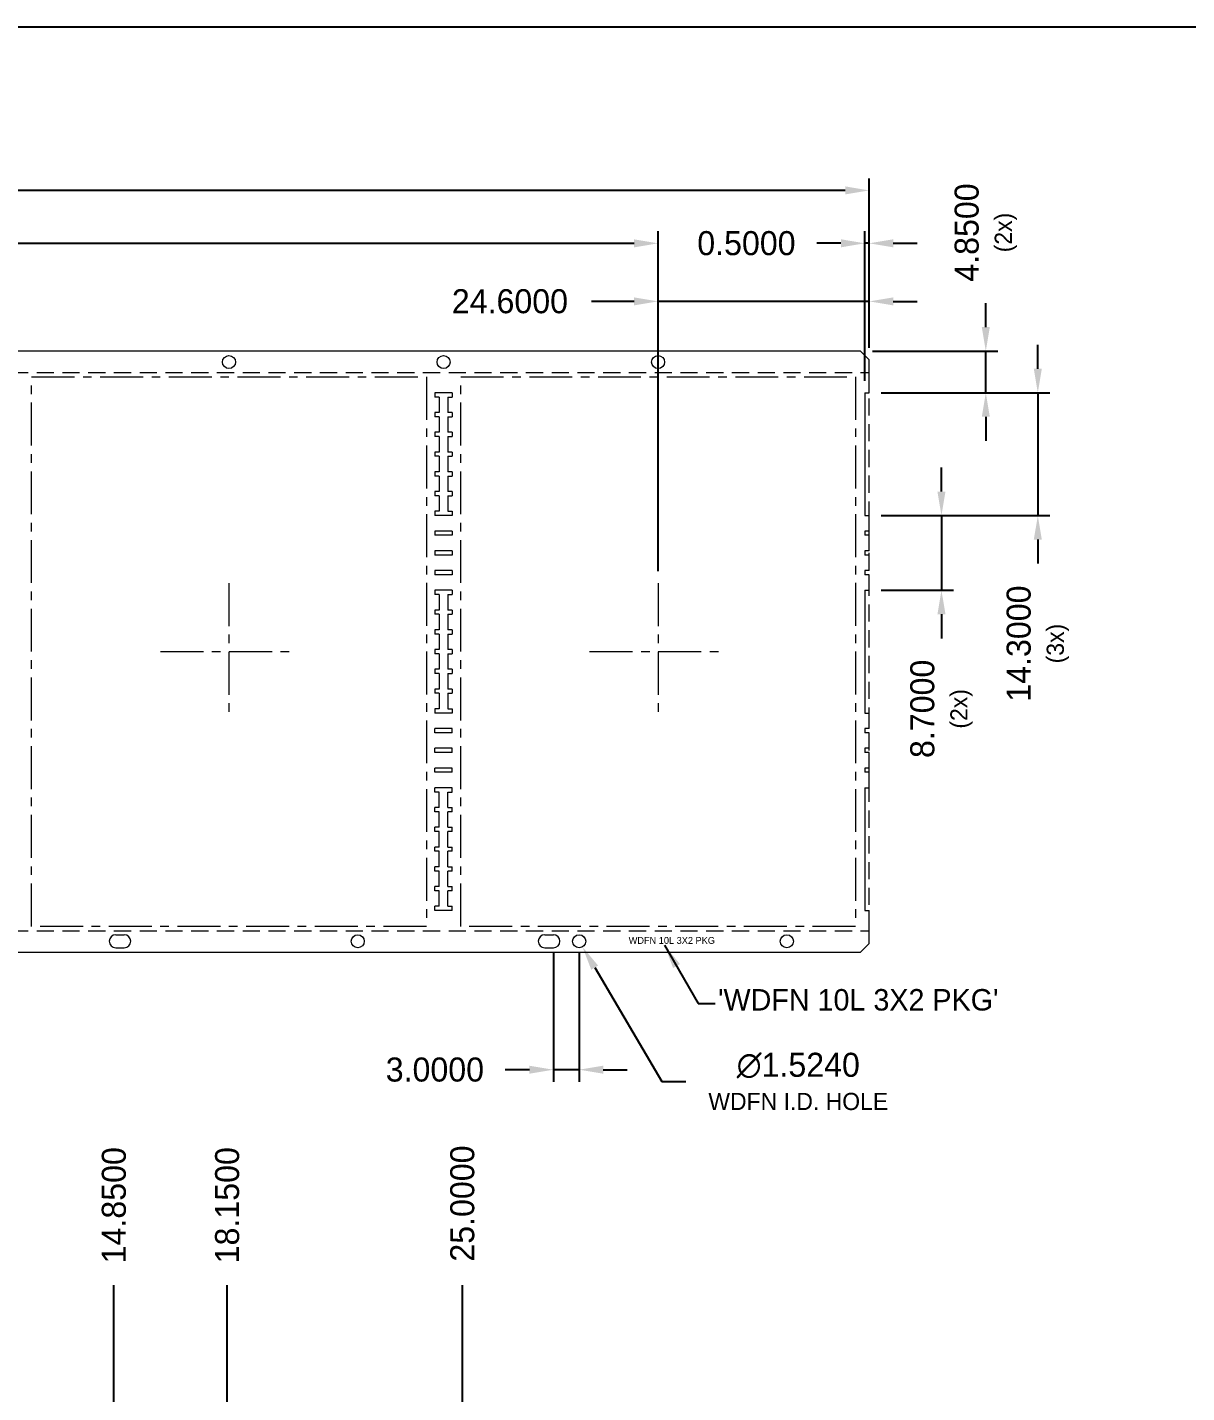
# Model space of a CAD drawing. Header units: inches. Extents: x 121 to 368, y 21 to 202.
# Drawn here: x 177.8 to 211.57, y 104.56 to 144.31 of the extents above; entities that cross this region are included whole.
import ezdxf

# ---------------------------------------------------------------- set-up
doc = ezdxf.new("R2010")
doc.units = ezdxf.units.IN
doc.header["$MEASUREMENT"] = 0
doc.linetypes.add('CENTER', pattern=[2, 1.25, -0.25, 0.25, -0.25])
doc.linetypes.add('HIDDEN', pattern=[0.375, 0.25, -0.125])
for name, color, linetype, lineweight in [('Center', 1, 'Continuous', 5), ('Dim', 7, 'Continuous', 5), ('Haft_etch', 4, 'Continuous', 5), ('LF', 7, 'Continuous', 13), ('Mold', 5, 'Continuous', 15), ('Tape', 2, 'Continuous', 15)]:
    doc.layers.add(name, color=color, linetype=linetype, lineweight=lineweight)
doc.styles.get("Standard").update_dxf_attribs({"font": 'swromns.ttf'})
doc.dimstyles.new('0.25x', dxfattribs={"dimtxt": 0.7, "dimasz": 0.7, "dimexe": 0.35, "dimexo": 0.35, "dimgap": 0.35, "dimtad": 0, "dimdec": 4, "dimlfac": 4, "dimzin": 0, "dimdsep": 46, "dimtxsty": 'Standard', "dimcen": 0, "dimadec": 0, "dimazin": 0, "dimtfac": 1, "dimtdec": 4, "dimtmove": 0, "dimatfit": 1, "dimfxl": 0, "dimtolj": 1, "dimtzin": 0, "dimarcsym": 0})
doc.dimstyles.new('0.25X_ISO', dxfattribs={"dimtxt": 0.7, "dimasz": 0.7, "dimexe": 0.35, "dimexo": 0.35, "dimgap": 0.35, "dimtad": 0, "dimtih": 1, "dimtoh": 1, "dimdec": 4, "dimlfac": 4, "dimzin": 0, "dimdsep": 46, "dimtxsty": 'Standard', "dimcen": 0, "dimadec": 0, "dimazin": 0, "dimtfac": 1, "dimtdec": 4, "dimtofl": 0, "dimtmove": 0, "dimatfit": 1, "dimfxl": 0, "dimtolj": 1, "dimtzin": 0, "dimarcsym": 0})
doc.dimstyles.get("Standard").update_dxf_attribs({"dimtxt": 0.7, "dimasz": 0.7, "dimexe": 0.35, "dimexo": 0.35, "dimgap": 0.35, "dimtad": 0, "dimdec": 4, "dimzin": 0, "dimdsep": 46, "dimtxsty": 'Standard', "dimcen": 0, "dimadec": 0, "dimazin": 0, "dimtfac": 1, "dimtdec": 4, "dimtmove": 0, "dimatfit": 1, "dimfxl": 0, "dimtolj": 1, "dimtzin": 0, "dimarcsym": 0})

# ---------------------------------------------------------------- blocks, each defined once
blk = doc.blocks.new('*D7')
at = {"layer": 'Defpoints', "color": 0}
for p in [(196.177, 138.025), (146.177, 128.133), (196.177, 128.133)]:
    blk.add_point(p, dxfattribs=at)
at = {"layer": 'Dim', "color": 0, "lineweight": -2}
for p, q in [((146.177, 128.483), (146.177, 138.375)), ((196.177, 128.483), (196.177, 138.375)), ((146.877, 138.025), (167.132, 138.025)), ((195.477, 138.025), (175.223, 138.025))]:
    blk.add_line(p, q, dxfattribs=at)
at = {"layer": 'Dim', "color": 0}
for points in [[(146.877, 138.142), (146.877, 137.908), (146.177, 138.025)], [(195.477, 138.142), (195.477, 137.908), (196.177, 138.025)]]:
    blk.add_solid(points, dxfattribs=at)
at = {"layer": 'Dim', "color": 0, "insert": (171.177, 138.025), "char_height": 0.7, "attachment_point": 5}
blk.add_mtext('\\A2;200.0000{\\H0.525000;±0.051}', dxfattribs=at)
blk = doc.blocks.new('*D9')
at = {"layer": 'Defpoints', "color": 0}
for p in [(202.327, 139.566), (139.827, 134.637), (202.327, 134.637)]:
    blk.add_point(p, dxfattribs=at)
at = {"layer": 'Dim', "color": 0, "lineweight": -2}
for p, q in [((139.827, 134.987), (139.827, 139.916)), ((140.527, 139.566), (166.96, 139.566)), ((201.627, 139.566), (175.195, 139.566)), ((202.327, 134.987), (202.327, 139.916))]:
    blk.add_line(p, q, dxfattribs=at)
at = {"layer": 'Dim', "color": 0}
for points in [[(140.527, 139.683), (140.527, 139.449), (139.827, 139.566)], [(201.627, 139.683), (201.627, 139.449), (202.327, 139.566)]]:
    blk.add_solid(points, dxfattribs=at)
at = {"layer": 'Dim', "color": 0, "insert": (171.077, 139.566), "char_height": 0.7, "attachment_point": 5}
blk.add_mtext('\\A2;250.0000{\\H0.525000;±0.102}', dxfattribs=at)
blk = doc.blocks.new('*D10')
at = {"layer": 'Defpoints', "color": 0}
for p in [(202.327, 136.335), (202.327, 134.637), (196.177, 128.133)]:
    blk.add_point(p, dxfattribs=at)
at = {"layer": 'Dim', "color": 0, "lineweight": -2}
for p, q in [((196.177, 128.483), (196.177, 136.685)), ((202.327, 134.987), (202.327, 136.685)), ((195.477, 136.335), (194.238, 136.335)), ((202.327, 136.335), (196.177, 136.335)), ((203.027, 136.335), (203.727, 136.335))]:
    blk.add_line(p, q, dxfattribs=at)
at = {"layer": 'Dim', "color": 0}
for points in [[(195.477, 136.451), (195.477, 136.218), (196.177, 136.335)], [(203.027, 136.451), (203.027, 136.218), (202.327, 136.335)]]:
    blk.add_solid(points, dxfattribs=at)
at = {"layer": 'Dim', "color": 0, "insert": (191.861, 136.335), "char_height": 0.7, "attachment_point": 5}
blk.add_mtext('\\A1;24.6000', dxfattribs=at)
blk = doc.blocks.new('*D31')
at = {"layer": 'Defpoints', "color": 0}
for p in [(190.477, 107.692), (190.477, 103.765), (165.477, 102.495)]:
    blk.add_point(p, dxfattribs=at)
at = {"layer": 'Dim', "color": 0, "lineweight": -2}
blk.add_line((190.477, 104.115), (190.477, 107.692), dxfattribs=at)
at = {"layer": 'Dim', "color": 0, "insert": (190.477, 110.069), "char_height": 0.7, "attachment_point": 5, "rotation": 90}
blk.add_mtext('\\A1;25.0000', dxfattribs=at)
blk = doc.blocks.new('*D41')
at = {"layer": 'Defpoints', "color": 0}
for p in [(193.127, 117.704), (193.877, 117.704), (193.127, 113.966)]:
    blk.add_point(p, dxfattribs=at)
at = {"layer": 'Dim', "color": 0, "lineweight": -2}
for p, q in [((193.127, 117.354), (193.127, 113.616)), ((193.877, 117.354), (193.877, 113.616)), ((192.427, 113.966), (191.727, 113.966)), ((193.877, 113.966), (193.127, 113.966)), ((194.577, 113.966), (195.277, 113.966))]:
    blk.add_line(p, q, dxfattribs=at)
at = {"layer": 'Dim', "color": 0}
for points in [[(192.427, 114.082), (192.427, 113.849), (193.127, 113.966)], [(194.577, 114.082), (194.577, 113.849), (193.877, 113.966)]]:
    blk.add_solid(points, dxfattribs=at)
at = {"layer": 'Dim', "color": 0, "insert": (189.675, 113.966), "char_height": 0.7, "attachment_point": 5}
blk.add_mtext('\\A1;3.0000', dxfattribs=at)
blk = doc.blocks.new('*D48')
at = {"layer": 'Defpoints', "color": 0}
for p in [(202.077, 134.887), (202.327, 133.674), (205.723, 133.674)]:
    blk.add_point(p, dxfattribs=at)
at = {"layer": 'Dim', "color": 0, "lineweight": -2}
for p, q in [((205.723, 135.587), (205.723, 136.287)), ((202.427, 134.887), (206.073, 134.887)), ((205.723, 133.674), (205.723, 134.887)), ((202.677, 133.674), (206.073, 133.674)), ((205.723, 132.974), (205.723, 132.274))]:
    blk.add_line(p, q, dxfattribs=at)
at = {"layer": 'Dim', "color": 0}
for points in [[(205.606, 135.587), (205.839, 135.587), (205.723, 134.887)], [(205.606, 132.974), (205.839, 132.974), (205.723, 133.674)]]:
    blk.add_solid(points, dxfattribs=at)
at = {"layer": 'Dim', "color": 0, "insert": (205.723, 138.34), "char_height": 0.7, "attachment_point": 5, "rotation": 90}
blk.add_mtext('\\A1;4.8500\\P{\\H0.71429x;(2x)}', dxfattribs=at)
blk = doc.blocks.new('*D49')
at = {"layer": 'Defpoints', "color": 0}
for p in [(202.202, 138.026), (202.327, 134.637), (202.202, 133.674)]:
    blk.add_point(p, dxfattribs=at)
at = {"layer": 'Dim', "color": 0, "lineweight": -2}
for p, q in [((202.202, 134.024), (202.202, 138.376)), ((202.327, 134.987), (202.327, 138.376)), ((201.502, 138.026), (200.802, 138.026)), ((202.327, 138.026), (202.202, 138.026)), ((203.027, 138.026), (203.727, 138.026))]:
    blk.add_line(p, q, dxfattribs=at)
at = {"layer": 'Dim', "color": 0}
for points in [[(201.502, 138.143), (201.502, 137.909), (202.202, 138.026)], [(203.027, 138.143), (203.027, 137.909), (202.327, 138.026)]]:
    blk.add_solid(points, dxfattribs=at)
at = {"layer": 'Dim', "color": 0, "insert": (198.75, 138.026), "char_height": 0.7, "attachment_point": 5}
blk.add_mtext('\\A1;0.5000', dxfattribs=at)
blk = doc.blocks.new('*D50')
at = {"layer": 'Defpoints', "color": 0}
for p in [(202.327, 133.674), (202.327, 130.099), (207.238, 130.099)]:
    blk.add_point(p, dxfattribs=at)
at = {"layer": 'Dim', "color": 0, "lineweight": -2}
for p, q in [((207.238, 134.374), (207.238, 135.074)), ((202.677, 133.674), (207.588, 133.674)), ((207.238, 133.674), (207.238, 130.099)), ((202.677, 130.099), (207.588, 130.099)), ((207.238, 129.399), (207.238, 128.699))]:
    blk.add_line(p, q, dxfattribs=at)
at = {"layer": 'Dim', "color": 0}
for points in [[(207.121, 134.374), (207.354, 134.374), (207.238, 133.674)], [(207.121, 129.399), (207.354, 129.399), (207.238, 130.099)]]:
    blk.add_solid(points, dxfattribs=at)
at = {"layer": 'Dim', "color": 0, "insert": (207.238, 126.372), "char_height": 0.7, "attachment_point": 5, "rotation": 90}
blk.add_mtext('\\A1;14.3000\\P{\\H0.71429x;(3x)}', dxfattribs=at)
blk = doc.blocks.new('*D51')
at = {"layer": 'Defpoints', "color": 0}
for p in [(202.327, 130.099), (202.327, 127.924), (204.431, 127.924)]:
    blk.add_point(p, dxfattribs=at)
at = {"layer": 'Dim', "color": 0, "lineweight": -2}
for p, q in [((204.431, 130.799), (204.431, 131.499)), ((202.677, 130.099), (204.781, 130.099)), ((204.431, 130.099), (204.431, 127.924)), ((202.677, 127.924), (204.781, 127.924)), ((204.431, 127.224), (204.431, 126.524))]:
    blk.add_line(p, q, dxfattribs=at)
at = {"layer": 'Dim', "color": 0}
for points in [[(204.314, 130.799), (204.548, 130.799), (204.431, 130.099)], [(204.314, 127.224), (204.548, 127.224), (204.431, 127.924)]]:
    blk.add_solid(points, dxfattribs=at)
at = {"layer": 'Dim', "color": 0, "insert": (204.431, 124.472), "char_height": 0.7, "attachment_point": 5, "rotation": 90}
blk.add_mtext('\\A1;8.7000\\P{\\H0.71429x;(2x)}', dxfattribs=at)
blk = doc.blocks.new('*D77')
at = {"layer": 'Defpoints', "color": 0}
for p in [(193.781, 117.868), (193.974, 117.54)]:
    blk.add_point(p, dxfattribs=at)
at = {"layer": 'Dim', "color": 0, "lineweight": -2}
for p, q in [((194.33, 116.937), (196.284, 113.622)), ((196.284, 113.622), (196.984, 113.622))]:
    blk.add_line(p, q, dxfattribs=at)
at = {"layer": 'Dim', "color": 0}
blk.add_solid([(194.43, 116.997), (194.229, 116.878), (193.974, 117.54)], dxfattribs=at)
at = {"layer": 'Dim', "color": 0, "insert": (200.26, 113.622), "char_height": 0.7, "attachment_point": 5}
blk.add_mtext('\\A1;∅1.5240\\P{\\H0.71429x;WDFN I.D. HOLE}', dxfattribs=at)
blk = doc.blocks.new('*D88')
at = {"layer": 'Defpoints', "color": 0}
for p in [(180.327, 107.692), (165.477, 102.495), (180.327, 98.05)]:
    blk.add_point(p, dxfattribs=at)
at = {"layer": 'Dim', "color": 0, "lineweight": -2}
blk.add_line((180.327, 98.4), (180.327, 107.692), dxfattribs=at)
at = {"layer": 'Dim', "color": 0, "insert": (180.327, 110.02), "char_height": 0.7, "attachment_point": 5, "rotation": 90}
blk.add_mtext('\\A1;14.8500', dxfattribs=at)
blk = doc.blocks.new('*D89')
at = {"layer": 'Defpoints', "color": 0}
for p in [(183.627, 107.692), (165.477, 102.495), (183.627, 98.05)]:
    blk.add_point(p, dxfattribs=at)
at = {"layer": 'Dim', "color": 0, "lineweight": -2}
blk.add_line((183.627, 98.4), (183.627, 107.692), dxfattribs=at)
at = {"layer": 'Dim', "color": 0, "insert": (183.627, 110.02), "char_height": 0.7, "attachment_point": 5, "rotation": 90}
blk.add_mtext('\\A1;18.1500', dxfattribs=at)

msp = doc.modelspace()

# ---------------------------------------------------------------- linework, layer by layer
msp.add_line((294.206861, 144.314654), (122.314307, 144.314654))
at = {"layer": 'Center', "linetype": 'CENTER'}
for p, q in [((183.677469, 128.132635), (183.677469, 124.141089)), ((196.177469, 128.132635), (196.177469, 124.141089)), ((181.681696, 126.136862), (185.673242, 126.136862)), ((194.181696, 126.136862), (198.173242, 126.136862))]:
    msp.add_line(p, q, dxfattribs=at)
at = {"layer": 'LF'}
for p, q in [((202.077469, 134.886862), (140.077469, 134.886862)), ((202.327469, 134.636862), (202.077469, 134.886862)), ((202.327469, 133.674362), (202.327469, 134.636862)), ((190.177469, 133.674362), (189.677469, 133.674362)), ((189.677469, 133.674362), (189.677469, 133.549362)), ((190.177469, 133.674362), (190.177469, 133.549362)), ((202.202469, 133.674362), (202.202469, 130.099362)), ((202.202469, 133.674362), (202.327469, 133.674362)), ((189.802469, 133.549362), (189.677469, 133.549362)), ((189.802469, 133.549362), (189.802469, 133.099362)), ((190.052469, 133.549362), (190.052469, 133.099362)), ((190.052469, 133.549362), (190.177469, 133.549362)), ((189.802469, 133.099362), (189.677469, 133.099362)), ((189.677469, 133.099362), (189.677469, 132.974362)), ((189.802469, 132.974362), (189.677469, 132.974362)), ((189.802469, 132.974362), (189.802469, 132.524362)), ((190.177469, 133.099362), (190.052469, 133.099362)), ((190.052469, 132.974362), (190.052469, 132.524362)), ((190.052469, 132.974362), (190.177469, 132.974362)), ((190.177469, 133.099362), (190.177469, 132.974362)), ((189.802469, 132.524362), (189.677469, 132.524362)), ((189.677469, 132.524362), (189.677469, 132.399362)), ((189.802469, 132.399362), (189.677469, 132.399362)), ((189.802469, 132.399362), (189.802469, 131.949362)), ((190.177469, 132.524362), (190.052469, 132.524362)), ((190.052469, 132.399362), (190.052469, 131.949362)), ((190.052469, 132.399362), (190.177469, 132.399362)), ((190.177469, 132.524362), (190.177469, 132.399362)), ((189.802469, 131.949362), (189.677469, 131.949362)), ((189.677469, 131.949362), (189.677469, 131.824362)), ((189.802469, 131.824362), (189.677469, 131.824362)), ((189.802469, 131.824362), (189.802469, 131.374362)), ((190.177469, 131.949362), (190.052469, 131.949362)), ((190.052469, 131.824362), (190.052469, 131.374362)), ((190.052469, 131.824362), (190.177469, 131.824362)), ((190.177469, 131.949362), (190.177469, 131.824362)), ((189.802469, 131.374362), (189.677469, 131.374362)), ((189.677469, 131.374362), (189.677469, 131.249362)), ((189.802469, 131.249362), (189.677469, 131.249362)), ((189.802469, 131.249362), (189.802469, 130.799362)), ((190.177469, 131.374362), (190.052469, 131.374362)), ((190.052469, 131.249362), (190.052469, 130.799362)), ((190.052469, 131.249362), (190.177469, 131.249362)), ((190.177469, 131.374362), (190.177469, 131.249362)), ((189.802469, 130.799362), (189.677469, 130.799362)), ((189.677469, 130.799362), (189.677469, 130.674362)), ((190.177469, 130.799362), (190.052469, 130.799362)), ((190.177469, 130.799362), (190.177469, 130.674362)), ((189.802469, 130.674362), (189.677469, 130.674362)), ((189.802469, 130.674362), (189.802469, 130.224362)), ((190.052469, 130.674362), (190.052469, 130.224362)), ((190.052469, 130.674362), (190.177469, 130.674362)), ((189.802469, 130.224362), (189.677469, 130.224362)), ((189.677469, 130.224362), (189.677469, 130.099362)), ((190.177469, 130.099362), (189.677469, 130.099362)), ((190.052469, 130.224362), (190.177469, 130.224362)), ((190.177469, 130.224362), (190.177469, 130.099362)), ((202.202469, 130.099362), (202.327469, 130.099362)), ((202.327469, 129.649362), (202.327469, 130.099362)), ((190.177469, 129.649362), (189.677469, 129.649362)), ((189.677469, 129.649362), (189.677469, 129.524362)), ((190.177469, 129.649362), (190.177469, 129.524362)), ((202.327469, 129.649362), (202.202469, 129.649362)), ((202.202469, 129.649362), (202.202469, 129.524362)), ((190.177469, 129.524362), (189.677469, 129.524362)), ((202.327469, 129.524362), (202.202469, 129.524362)), ((202.327469, 129.074362), (202.327469, 129.524362)), ((190.177469, 129.074362), (189.677469, 129.074362)), ((189.677469, 129.074362), (189.677469, 128.949362)), ((190.177469, 128.949362), (189.677469, 128.949362)), ((190.177469, 129.074362), (190.177469, 128.949362)), ((202.327469, 129.074362), (202.202469, 129.074362)), ((202.202469, 129.074362), (202.202469, 128.949362)), ((202.327469, 128.949362), (202.202469, 128.949362)), ((202.327469, 128.499362), (202.327469, 128.949362)), ((190.177469, 128.499362), (189.677469, 128.499362)), ((189.677469, 128.499362), (189.677469, 128.374362)), ((190.177469, 128.499362), (190.177469, 128.374362)), ((202.327469, 128.499362), (202.202469, 128.499362)), ((202.202469, 128.499362), (202.202469, 128.374362)), ((190.177469, 128.374362), (189.677469, 128.374362)), ((202.327469, 128.374362), (202.202469, 128.374362)), ((202.327469, 127.924362), (202.327469, 128.374362)), ((190.177469, 127.924362), (189.677469, 127.924362)), ((189.677469, 127.924362), (189.677469, 127.799362)), ((189.802469, 127.799362), (189.677469, 127.799362)), ((189.802469, 127.799362), (189.802469, 127.349362)), ((190.052469, 127.799362), (190.052469, 127.349362)), ((190.052469, 127.799362), (190.177469, 127.799362)), ((190.177469, 127.924362), (190.177469, 127.799362)), ((202.202469, 127.924362), (202.202469, 124.349362)), ((202.202469, 127.924362), (202.327469, 127.924362)), ((189.802469, 127.349362), (189.677469, 127.349362)), ((189.677469, 127.349362), (189.677469, 127.224362)), ((189.802469, 127.224362), (189.677469, 127.224362)), ((189.802469, 127.224362), (189.802469, 126.774362)), ((190.177469, 127.349362), (190.052469, 127.349362)), ((190.052469, 127.224362), (190.052469, 126.774362)), ((190.052469, 127.224362), (190.177469, 127.224362)), ((190.177469, 127.349362), (190.177469, 127.224362)), ((189.802469, 126.774362), (189.677469, 126.774362)), ((189.677469, 126.774362), (189.677469, 126.649362)), ((189.802469, 126.649362), (189.677469, 126.649362)), ((189.802469, 126.649362), (189.802469, 126.199362)), ((190.177469, 126.774362), (190.052469, 126.774362)), ((190.052469, 126.649362), (190.052469, 126.199362)), ((190.052469, 126.649362), (190.177469, 126.649362)), ((190.177469, 126.774362), (190.177469, 126.649362)), ((189.802469, 126.199362), (189.677469, 126.199362)), ((189.677469, 126.199362), (189.677469, 126.074362)), ((189.802469, 126.074362), (189.677469, 126.074362)), ((189.802469, 126.074362), (189.802469, 125.624362)), ((190.177469, 126.199362), (190.052469, 126.199362)), ((190.052469, 126.074362), (190.052469, 125.624362)), ((190.052469, 126.074362), (190.177469, 126.074362)), ((190.177469, 126.199362), (190.177469, 126.074362)), ((189.802469, 125.624362), (189.677469, 125.624362)), ((189.677469, 125.624362), (189.677469, 125.499362)), ((190.177469, 125.624362), (190.052469, 125.624362)), ((190.177469, 125.624362), (190.177469, 125.499362)), ((189.802469, 125.499362), (189.677469, 125.499362)), ((189.802469, 125.499362), (189.802469, 125.049362)), ((190.052469, 125.499362), (190.052469, 125.049362)), ((190.052469, 125.499362), (190.177469, 125.499362)), ((189.802469, 125.049362), (189.677469, 125.049362)), ((189.677469, 125.049362), (189.677469, 124.924362)), ((189.802469, 124.924362), (189.677469, 124.924362)), ((189.802469, 124.924362), (189.802469, 124.474362)), ((190.177469, 125.049362), (190.052469, 125.049362)), ((190.052469, 124.924362), (190.052469, 124.474362)), ((190.052469, 124.924362), (190.177469, 124.924362)), ((190.177469, 125.049362), (190.177469, 124.924362)), ((189.802469, 124.474362), (189.677469, 124.474362)), ((189.677469, 124.474362), (189.677469, 124.349362)), ((190.052469, 124.474362), (190.177469, 124.474362)), ((190.177469, 124.474362), (190.177469, 124.349362)), ((190.177469, 124.349362), (189.677469, 124.349362)), ((202.202469, 124.349362), (202.327469, 124.349362)), ((202.327469, 123.899362), (202.327469, 124.349362)), ((190.177469, 123.899362), (189.677469, 123.899362)), ((189.677469, 123.774362), (189.677469, 123.899362)), ((190.177469, 123.774362), (189.677469, 123.774362)), ((190.177469, 123.774362), (190.177469, 123.899362)), ((202.327469, 123.899362), (202.202469, 123.899362)), ((202.202469, 123.899362), (202.202469, 123.774362)), ((202.327469, 123.774362), (202.202469, 123.774362)), ((202.327469, 123.324362), (202.327469, 123.774362)), ((190.177469, 123.324362), (189.677469, 123.324362)), ((189.677469, 123.199362), (189.677469, 123.324362)), ((190.177469, 123.199362), (190.177469, 123.324362)), ((202.327469, 123.324362), (202.202469, 123.324362)), ((202.202469, 123.324362), (202.202469, 123.199362)), ((190.177469, 123.199362), (189.677469, 123.199362)), ((202.327469, 123.199362), (202.202469, 123.199362)), ((202.327469, 122.749362), (202.327469, 123.199362)), ((190.177469, 122.749362), (189.677469, 122.749362)), ((189.677469, 122.624362), (189.677469, 122.749362)), ((190.177469, 122.624362), (189.677469, 122.624362)), ((190.177469, 122.624362), (190.177469, 122.749362)), ((202.327469, 122.749362), (202.202469, 122.749362)), ((202.202469, 122.749362), (202.202469, 122.624362)), ((202.327469, 122.624362), (202.202469, 122.624362)), ((202.327469, 122.174362), (202.327469, 122.624362)), ((190.177469, 122.174362), (189.677469, 122.174362)), ((189.677469, 122.049362), (189.677469, 122.174362)), ((189.802469, 122.049362), (189.677469, 122.049362)), ((189.802469, 121.599362), (189.802469, 122.049362)), ((190.052469, 121.599362), (190.052469, 122.049362)), ((190.052469, 122.049362), (190.177469, 122.049362)), ((190.177469, 122.049362), (190.177469, 122.174362)), ((202.202469, 122.174362), (202.202469, 118.599362)), ((202.202469, 122.174362), (202.327469, 122.174362)), ((189.802469, 121.599362), (189.677469, 121.599362)), ((189.677469, 121.474362), (189.677469, 121.599362)), ((189.802469, 121.474362), (189.677469, 121.474362)), ((189.802469, 121.024362), (189.802469, 121.474362)), ((190.052469, 121.599362), (190.177469, 121.599362)), ((190.052469, 121.024362), (190.052469, 121.474362)), ((190.177469, 121.474362), (190.052469, 121.474362)), ((190.177469, 121.474362), (190.177469, 121.599362)), ((189.802469, 121.024362), (189.677469, 121.024362)), ((189.677469, 120.899362), (189.677469, 121.024362)), ((189.802469, 120.899362), (189.677469, 120.899362)), ((189.802469, 120.449362), (189.802469, 120.899362)), ((190.052469, 121.024362), (190.177469, 121.024362)), ((190.052469, 120.449362), (190.052469, 120.899362)), ((190.177469, 120.899362), (190.052469, 120.899362)), ((190.177469, 120.899362), (190.177469, 121.024362)), ((189.802469, 120.449362), (189.677469, 120.449362)), ((189.677469, 120.324362), (189.677469, 120.449362)), ((189.802469, 120.324362), (189.677469, 120.324362)), ((189.802469, 119.874362), (189.802469, 120.324362)), ((190.052469, 120.449362), (190.177469, 120.449362)), ((190.052469, 119.874362), (190.052469, 120.324362)), ((190.177469, 120.324362), (190.052469, 120.324362)), ((190.177469, 120.324362), (190.177469, 120.449362)), ((189.802469, 119.874362), (189.677469, 119.874362)), ((189.677469, 119.749362), (189.677469, 119.874362)), ((189.802469, 119.749362), (189.677469, 119.749362)), ((189.802469, 119.299362), (189.802469, 119.749362)), ((190.052469, 119.874362), (190.177469, 119.874362)), ((190.052469, 119.299362), (190.052469, 119.749362)), ((190.177469, 119.749362), (190.052469, 119.749362)), ((190.177469, 119.749362), (190.177469, 119.874362)), ((189.802469, 119.299362), (189.677469, 119.299362)), ((189.677469, 119.174362), (189.677469, 119.299362)), ((190.052469, 119.299362), (190.177469, 119.299362)), ((190.177469, 119.174362), (190.177469, 119.299362)), ((189.802469, 119.174362), (189.677469, 119.174362)), ((189.802469, 118.724362), (189.802469, 119.174362)), ((190.052469, 118.724362), (190.052469, 119.174362)), ((190.177469, 119.174362), (190.052469, 119.174362)), ((189.802469, 118.724362), (189.677469, 118.724362)), ((189.677469, 118.599362), (189.677469, 118.724362)), ((190.177469, 118.599362), (189.677469, 118.599362)), ((190.052469, 118.724362), (190.177469, 118.724362)), ((190.177469, 118.599362), (190.177469, 118.724362)), ((202.202469, 118.599362), (202.327469, 118.599362)), ((202.327469, 117.636862), (202.327469, 118.599362)), ((180.377469, 117.894862), (180.627469, 117.894862)), ((192.877469, 117.894862), (193.127469, 117.894862)), ((140.077469, 117.386862), (202.077469, 117.386862)), ((180.377469, 117.513862), (180.627469, 117.513862)), ((192.877469, 117.513862), (193.127469, 117.513862)), ((202.077469, 117.386862), (202.327469, 117.636862))]:
    msp.add_line(p, q, dxfattribs=at)
for centre in [(183.677469, 134.569362), (189.927469, 134.569362), (196.177469, 134.569362), (187.427469, 117.704362), (193.877469, 117.704362), (199.927469, 117.704362)]:
    msp.add_circle(centre, 0.1905, dxfattribs=at)
for centre, start, end in [((180.377469, 117.704362), 90, 270), ((180.627469, 117.704362), 270, 90), ((192.877469, 117.704362), 90, 270), ((193.127469, 117.704362), 270, 90)]:
    msp.add_arc(centre, 0.1905, start, end, dxfattribs=at)
at = {"layer": 'Mold', "linetype": 'CENTER'}
for points in [[(189.427469, 118.136862), (177.927469, 118.136862), (177.927469, 134.136862), (189.427469, 134.136862)], [(201.927469, 118.136862), (190.427469, 118.136862), (190.427469, 134.136862), (201.927469, 134.136862)]]:
    msp.add_lwpolyline(points, close=True, dxfattribs=at)
at = {"layer": 'Tape', "linetype": 'HIDDEN', "ltscale": 2}
for p, q in [((139.827469, 134.261862), (202.327469, 134.261862)), ((202.327469, 118.011862), (202.327469, 134.261862)), ((139.827469, 118.011862), (202.327469, 118.011862))]:
    msp.add_line(p, q, dxfattribs=at)

# ---------------------------------------------------------------- texts
at = {"layer": 'Dim', "insert": (197.923357, 116.313451), "char_height": 0.62500055, "attachment_point": 1}
msp.add_mtext("'WDFN 10L 3X2 PKG'", dxfattribs=at)
at = {"layer": 'Haft_etch', "insert": (196.576979, 117.728596), "char_height": 0.20000018, "attachment_point": 5}
msp.add_mtext('WDFN 10L 3X2 PKG', dxfattribs=at)

# ---------------------------------------------------------------- dimensions: what is measured, and where the dimension line sits
at = {"layer": 'Dim'}
for base, p1, p2, override, picture, middle in [((202.327469, 139.56597), (139.827469, 134.636862), (202.327469, 134.636862), {"dimtol": 1, "dimtp": 0.1016, "dimtm": 0.1016, "dimtfac": 0.75, "dimtdec": 3, "dimtolj": 2}, '*D9', (171.077469, 139.56597)), ((196.177469, 138.025144), (146.177469, 128.132635), (196.177469, 128.132635), {"dimtol": 1, "dimtp": 0.0508, "dimtm": 0.0508, "dimtfac": 0.75, "dimtdec": 3, "dimtolj": 2}, '*D7', (171.177469, 138.025144))]:
    dim = msp.add_linear_dim(base=base, p1=p1, p2=p2, dimstyle='0.25x', override=override, dxfattribs=at)
    dim.commit()
    dim.dimension.update_dxf_attribs({"geometry": picture, "text_midpoint": middle})
for base, p1, p2, text, picture, middle in [((205.722691, 133.674362), (202.077469, 134.886862), (202.327469, 133.674362), '<>\\P{\\H0.71429x;(2x)}', '*D48', (205.722691, 138.339935)), ((207.237702, 130.099362), (202.327469, 133.674362), (202.327469, 130.099362), '<>\\P{\\H0.71429x;(3x)}', '*D50', (207.237702, 126.371569))]:
    dim = msp.add_linear_dim(base=base, p1=p1, p2=p2, angle=90, text=text, dimstyle='0.25x', dxfattribs=at)
    dim.commit()
    dim.dimension.update_dxf_attribs({"geometry": picture, "text_midpoint": middle, "dimtype": 160})
for base, p1, p2, picture, middle in [((202.202469, 138.026044), (202.327469, 134.636862), (202.202469, 133.674362), '*D49', (198.749885, 138.026044)), ((193.127469, 113.965583), (193.877469, 117.704362), (193.127469, 117.704362), '*D41', (189.674885, 113.965583))]:
    dim = msp.add_linear_dim(base=base, p1=p1, p2=p2, dimstyle='0.25x', dxfattribs=at)
    dim.commit()
    dim.dimension.update_dxf_attribs({"geometry": picture, "text_midpoint": middle})
dim = msp.add_linear_dim(base=(202.327469, 136.334556), p1=(196.177469, 128.132635), p2=(202.327469, 134.636862), dimstyle='0.25x', dxfattribs=at)
dim.commit()
dim.dimension.update_dxf_attribs({"geometry": '*D10', "text_midpoint": (191.861267, 136.334556), "dimtype": 160})
dim = msp.add_linear_dim(base=(204.431107, 127.924362), p1=(202.327469, 130.099362), p2=(202.327469, 127.924362), angle=90, text='<>\\P{\\H0.71429x;(2x)}', dimstyle='0.25x', dxfattribs=at)
dim.commit()
dim.dimension.update_dxf_attribs({"geometry": '*D51', "text_midpoint": (204.431107, 124.471779)})
dim = msp.add_diameter_dim_2p(p1=(193.780721, 117.868466), p2=(193.974216, 117.540258), text='<>\\P{\\H0.71429x;WDFN I.D. HOLE}', dimstyle='0.25X_ISO', dxfattribs=at)
dim.commit()
dim.dimension.update_dxf_attribs({"geometry": '*D77', "text_midpoint": (200.259954, 113.62246), "dimtype": 163})
dim = msp.add_ordinate_dim(feature_location=(190.477276, 103.765399), offset=(0, 3.926769), dtype=1, origin=(165.477276, 102.495399), dimstyle='Standard', override={"dimfxl": 0.015}, dxfattribs=at)
dim.commit()
dim.dimension.update_dxf_attribs({"geometry": '*D31', "text_midpoint": (190.477276, 110.068844)})
for feature_location, picture, middle in [((180.327276, 98.050048), '*D88', (180.327276, 110.019961)), ((183.627276, 98.050048), '*D89', (183.627276, 110.019961))]:
    dim = msp.add_ordinate_dim(feature_location=feature_location, offset=(0, 9.64212), dtype=1, origin=(165.477276, 102.495399), dimstyle='Standard', dxfattribs=at)
    dim.commit()
    dim.dimension.update_dxf_attribs({"geometry": picture, "text_midpoint": middle})

# ---------------------------------------------------------------- leaders
msp.add_leader([(196.364119, 117.589658), (197.342554, 115.894959), (197.842547, 115.894959)], dimstyle='0.25x', override={"dimgap": 0.2, "dimtad": 0}, dxfattribs=at)

doc.saveas('drawing.dxf')
